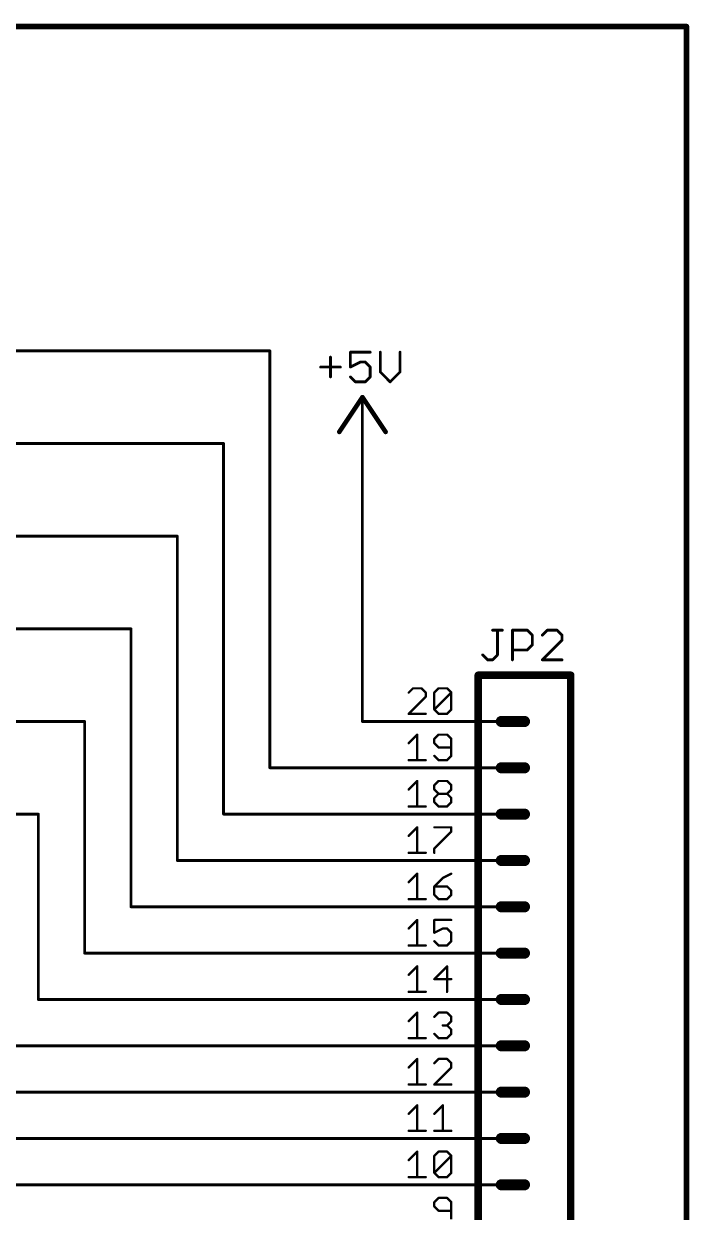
# Model space of a CAD drawing. Extents: x 0 to 264, y 0 to 182.
# Drawn here: x 227.8 to 264.3, y 115.3 to 180.5 of the extents above; entities that cross this region are included whole.
import ezdxf

# ---------------------------------------------------------------- set-up
doc = ezdxf.new("R2010")
doc.units = 0
for name, color, linetype in [('91', 122, 'CONTINUOUS'), ('94', 12, 'CONTINUOUS'), ('95', 251, 'CONTINUOUS'), ('96', 251, 'CONTINUOUS')]:
    doc.layers.add(name, color=color, linetype=linetype)

msp = doc.modelspace()

# ---------------------------------------------------------------- linework, layer by layer
at = {"layer": '91', "const_width": 0.1524}
for points in [[(241.3, 162.56), (213.36, 162.56)], [(241.3, 139.7), (241.3, 162.56)], [(213.36, 157.48), (238.76, 157.48)], [(238.76, 137.16), (238.76, 157.48)], [(246.38, 142.24), (246.38, 157.48)], [(236.22, 152.4), (213.36, 152.4)], [(236.22, 134.62), (236.22, 152.4)], [(233.68, 147.32), (213.36, 147.32)], [(233.68, 132.08), (233.68, 147.32)], [(231.14, 142.24), (213.36, 142.24)], [(231.14, 129.54), (231.14, 142.24)], [(248.92, 142.24), (246.38, 142.24)], [(248.92, 139.7), (241.3, 139.7)], [(228.6, 137.16), (213.36, 137.16)], [(228.6, 127), (228.6, 137.16)], [(248.92, 137.16), (238.76, 137.16)], [(248.92, 134.62), (236.22, 134.62)], [(248.92, 132.08), (233.68, 132.08)], [(248.92, 129.54), (231.14, 129.54)], [(248.92, 127), (228.6, 127)], [(248.92, 124.46), (226.06, 124.46)], [(248.92, 121.92), (223.52, 121.92)], [(220.98, 119.38), (248.92, 119.38)], [(213.36, 116.84), (248.92, 116.84)]]:
    msp.add_lwpolyline(points, dxfattribs=at)
at = {"layer": '91', "const_width": 0.0762}
for points in [[(241.3381, 162.56, 1), (241.2619, 162.56)], [(241.3, 162.5219, 1), (241.3, 162.5981)], [(238.7981, 157.48, 1), (238.7219, 157.48)], [(238.76, 157.4419, 1), (238.76, 157.5181)], [(246.4181, 157.48, 1), (246.3419, 157.48)], [(236.2581, 152.4, 1), (236.1819, 152.4)], [(236.22, 152.3619, 1), (236.22, 152.4381)], [(233.7181, 147.32, 1), (233.6419, 147.32)], [(233.68, 147.2819, 1), (233.68, 147.3581)], [(231.1781, 142.24, 1), (231.1019, 142.24)], [(231.14, 142.2019, 1), (231.14, 142.2781)], [(246.38, 142.2781, 1), (246.38, 142.2019)], [(246.3419, 142.24, 1), (246.4181, 142.24)], [(248.92, 142.2019, 1), (248.92, 142.2781)], [(241.3, 139.7381, 1), (241.3, 139.6619)], [(241.2619, 139.7, 1), (241.3381, 139.7)], [(248.92, 139.6619, 1), (248.92, 139.7381)], [(228.6381, 137.16, 1), (228.5619, 137.16)], [(228.6, 137.1219, 1), (228.6, 137.1981)], [(238.76, 137.1981, 1), (238.76, 137.1219)], [(238.7219, 137.16, 1), (238.7981, 137.16)], [(248.92, 137.1219, 1), (248.92, 137.1981)], [(236.22, 134.6581, 1), (236.22, 134.5819)], [(236.1819, 134.62, 1), (236.2581, 134.62)], [(248.92, 134.5819, 1), (248.92, 134.6581)], [(233.68, 132.1181, 1), (233.68, 132.0419)], [(233.6419, 132.08, 1), (233.7181, 132.08)], [(248.92, 132.0419, 1), (248.92, 132.1181)], [(231.14, 129.5781, 1), (231.14, 129.5019)], [(231.1019, 129.54, 1), (231.1781, 129.54)], [(248.92, 129.5019, 1), (248.92, 129.5781)], [(228.6, 127.0381, 1), (228.6, 126.9619)], [(248.92, 126.9619, 1), (248.92, 127.0381)], [(228.5619, 127, 1), (228.6381, 127)], [(248.92, 124.4219, 1), (248.92, 124.4981)], [(248.92, 121.8819, 1), (248.92, 121.9581)], [(248.92, 119.3419, 1), (248.92, 119.4181)], [(248.92, 116.8019, 1), (248.92, 116.8781)]]:
    msp.add_lwpolyline(points, format="xyb", dxfattribs=at)
at = {"layer": '94'}
for points, const_width in [([(264.16, 180.34), (0, 180.34)], 0.3), ([(264.16, 0), (264.16, 180.34)], 0.3), ([(246.38, 160.02), (245.11, 158.115)], 0.254), ([(247.65, 158.115), (246.38, 160.02)], 0.254), ([(246.38, 157.48), (246.38, 160.02)], 0.1524), ([(252.73, 91.44), (252.73, 144.78)], 0.4064), ([(257.81, 144.78), (252.73, 144.78)], 0.4064), ([(257.81, 144.78), (257.81, 91.44)], 0.4064), ([(248.92, 142.24), (254, 142.24)], 0.1524), ([(255.27, 142.24), (254, 142.24)], 0.6096), ([(248.92, 139.7), (254, 139.7)], 0.1524), ([(255.27, 139.7), (254, 139.7)], 0.6096), ([(248.92, 137.16), (254, 137.16)], 0.1524), ([(255.27, 137.16), (254, 137.16)], 0.6096), ([(255.27, 134.62), (254, 134.62)], 0.6096), ([(248.92, 134.62), (254, 134.62)], 0.1524), ([(255.27, 132.08), (254, 132.08)], 0.6096), ([(248.92, 132.08), (254, 132.08)], 0.1524), ([(255.27, 129.54), (254, 129.54)], 0.6096), ([(248.92, 129.54), (254, 129.54)], 0.1524), ([(248.92, 127), (254, 127)], 0.1524), ([(255.27, 127), (254, 127)], 0.6096), ([(248.92, 124.46), (254, 124.46)], 0.1524), ([(255.27, 124.46), (254, 124.46)], 0.6096), ([(248.92, 121.92), (254, 121.92)], 0.1524), ([(255.27, 121.92), (254, 121.92)], 0.6096), ([(248.92, 119.38), (254, 119.38)], 0.1524), ([(255.27, 119.38), (254, 119.38)], 0.6096), ([(248.92, 116.84), (254, 116.84)], 0.1524), ([(255.27, 116.84), (254, 116.84)], 0.6096)]:
    msp.add_lwpolyline(points, dxfattribs=dict(at, const_width=const_width))
for points, const_width in [([(264.235, 180.34, 1), (264.085, 180.34)], 0.15), ([(264.16, 180.265, 1), (264.16, 180.415)], 0.15), ([(246.4328, 160.0552, 1), (246.3272, 159.9848)], 0.127), ([(246.4328, 159.9848, 1), (246.3272, 160.0552)], 0.127), ([(246.4181, 160.02, 1), (246.3419, 160.02)], 0.0762), ([(245.0572, 158.1502, 1), (245.1628, 158.0798)], 0.127), ([(247.5972, 158.0798, 1), (247.7028, 158.1502)], 0.127), ([(246.3419, 157.48, 1), (246.4181, 157.48)], 0.0762), ([(252.8316, 144.78, 1), (252.6284, 144.78)], 0.2032), ([(252.73, 144.8816, 1), (252.73, 144.6784)], 0.2032), ([(257.9116, 144.78, 1), (257.7084, 144.78)], 0.2032), ([(257.81, 144.6784, 1), (257.81, 144.8816)], 0.2032), ([(248.92, 142.2781, 1), (248.92, 142.2019)], 0.0762), ([(254, 142.3924, 1), (254, 142.0876)], 0.3048), ([(254, 142.2019, 1), (254, 142.2781)], 0.0762), ([(255.27, 142.0876, 1), (255.27, 142.3924)], 0.3048), ([(248.92, 139.7381, 1), (248.92, 139.6619)], 0.0762), ([(254, 139.8524, 1), (254, 139.5476)], 0.3048), ([(254, 139.6619, 1), (254, 139.7381)], 0.0762), ([(255.27, 139.5476, 1), (255.27, 139.8524)], 0.3048), ([(248.92, 137.1981, 1), (248.92, 137.1219)], 0.0762), ([(254, 137.3124, 1), (254, 137.0076)], 0.3048), ([(254, 137.1219, 1), (254, 137.1981)], 0.0762), ([(255.27, 137.0076, 1), (255.27, 137.3124)], 0.3048), ([(254, 134.7724, 1), (254, 134.4676)], 0.3048), ([(255.27, 134.4676, 1), (255.27, 134.7724)], 0.3048), ([(248.92, 134.6581, 1), (248.92, 134.5819)], 0.0762), ([(254, 134.5819, 1), (254, 134.6581)], 0.0762), ([(254, 132.2324, 1), (254, 131.9276)], 0.3048), ([(255.27, 131.9276, 1), (255.27, 132.2324)], 0.3048), ([(248.92, 132.1181, 1), (248.92, 132.0419)], 0.0762), ([(254, 132.0419, 1), (254, 132.1181)], 0.0762), ([(254, 129.6924, 1), (254, 129.3876)], 0.3048), ([(255.27, 129.3876, 1), (255.27, 129.6924)], 0.3048), ([(248.92, 129.5781, 1), (248.92, 129.5019)], 0.0762), ([(254, 129.5019, 1), (254, 129.5781)], 0.0762), ([(248.92, 127.0381, 1), (248.92, 126.9619)], 0.0762), ([(254, 127.1524, 1), (254, 126.8476)], 0.3048), ([(254, 126.9619, 1), (254, 127.0381)], 0.0762), ([(255.27, 126.8476, 1), (255.27, 127.1524)], 0.3048), ([(248.92, 124.4981, 1), (248.92, 124.4219)], 0.0762), ([(254, 124.6124, 1), (254, 124.3076)], 0.3048), ([(254, 124.4219, 1), (254, 124.4981)], 0.0762), ([(255.27, 124.3076, 1), (255.27, 124.6124)], 0.3048), ([(248.92, 121.9581, 1), (248.92, 121.8819)], 0.0762), ([(254, 122.0724, 1), (254, 121.7676)], 0.3048), ([(254, 121.8819, 1), (254, 121.9581)], 0.0762), ([(255.27, 121.7676, 1), (255.27, 122.0724)], 0.3048), ([(248.92, 119.4181, 1), (248.92, 119.3419)], 0.0762), ([(254, 119.5324, 1), (254, 119.2276)], 0.3048), ([(254, 119.3419, 1), (254, 119.4181)], 0.0762), ([(255.27, 119.2276, 1), (255.27, 119.5324)], 0.3048), ([(248.92, 116.8781, 1), (248.92, 116.8019)], 0.0762), ([(254, 116.9924, 1), (254, 116.6876)], 0.3048), ([(254, 116.8019, 1), (254, 116.8781)], 0.0762), ([(255.27, 116.6876, 1), (255.27, 116.9924)], 0.3048)]:
    msp.add_lwpolyline(points, format="xyb", dxfattribs=dict(at, const_width=const_width))
at = {"layer": '95'}
for points, const_width in [([(253.5171, 147.2452), (254.0594, 147.2452)], 0.1524), ([(253.7882, 145.8894), (253.7882, 147.2452)], 0.1524), ([(254.6119, 145.6182), (254.6119, 147.2452)], 0.1524), ([(254.6119, 147.2452), (255.4254, 147.2452)], 0.1524), ([(255.4254, 147.2452), (255.6965, 146.974)], 0.1524), ([(256.5202, 147.2452), (256.249, 146.974)], 0.1524), ([(257.0625, 147.2452), (256.5202, 147.2452)], 0.1524), ([(257.3337, 146.974), (257.0625, 147.2452)], 0.1524), ([(255.6965, 146.974), (255.6965, 146.4317)], 0.1524), ([(256.249, 145.6182), (257.3337, 146.7029)], 0.1524), ([(257.3337, 146.7029), (257.3337, 146.974)], 0.1524), ([(252.9747, 145.8894), (253.2459, 145.6182)], 0.1524), ([(253.5171, 145.6182), (253.7882, 145.8894)], 0.1524), ([(255.4254, 146.1605), (254.6119, 146.1605)], 0.1524), ([(255.6965, 146.4317), (255.4254, 146.1605)], 0.1524), ([(253.2459, 145.6182), (253.5171, 145.6182)], 0.1524), ([(257.3337, 145.6182), (256.249, 145.6182)], 0.1524), ([(249.1532, 144.0573), (248.9201, 143.8243)], 0.127), ([(249.6192, 144.0573), (249.1532, 144.0573)], 0.127), ([(249.8523, 143.8243), (249.6192, 144.0573)], 0.127), ([(250.3234, 143.8243), (250.5565, 144.0573)], 0.127), ([(250.5565, 144.0573), (251.0225, 144.0573)], 0.127), ([(251.0225, 144.0573), (251.2555, 143.8243)], 0.127), ([(248.9201, 142.6591), (249.8523, 143.5912)], 0.127), ([(249.8523, 143.5912), (249.8523, 143.8243)], 0.127), ([(250.3234, 142.8921), (250.3234, 143.8243)], 0.127), ([(250.3234, 142.8921), (251.2555, 143.8243)], 0.127), ([(251.2555, 143.8243), (251.2555, 142.8921)], 0.127), ([(249.8523, 142.6591), (248.9201, 142.6591)], 0.127), ([(250.5565, 142.6591), (250.3234, 142.8921)], 0.127), ([(251.0225, 142.6591), (250.5565, 142.6591)], 0.127), ([(251.2555, 142.8921), (251.0225, 142.6591)], 0.127), ([(248.9201, 141.0512), (249.3862, 141.5173)], 0.127), ([(249.3862, 141.5173), (249.3862, 140.1191)], 0.127), ([(250.5565, 141.5173), (250.3234, 141.2843)], 0.127), ([(251.0225, 141.5173), (250.5565, 141.5173)], 0.127), ([(251.2555, 141.2843), (251.0225, 141.5173)], 0.127), ([(250.3234, 141.2843), (250.3234, 141.0512)], 0.127), ([(250.3234, 141.0512), (250.5565, 140.8182)], 0.127), ([(250.5565, 140.8182), (251.2555, 140.8182)], 0.127), ([(251.2555, 140.3521), (251.2555, 141.2843)], 0.127), ([(248.9201, 140.1191), (249.8523, 140.1191)], 0.127), ([(250.3234, 140.3521), (250.5565, 140.1191)], 0.127), ([(250.5565, 140.1191), (251.0225, 140.1191)], 0.127), ([(251.0225, 140.1191), (251.2555, 140.3521)], 0.127), ([(248.9201, 138.5112), (249.3862, 138.9773)], 0.127), ([(249.3862, 138.9773), (249.3862, 137.5791)], 0.127), ([(250.3234, 138.7443), (250.5565, 138.9773)], 0.127), ([(250.3234, 138.5112), (250.3234, 138.7443)], 0.127), ([(250.5565, 138.9773), (251.0225, 138.9773)], 0.127), ([(251.0225, 138.9773), (251.2555, 138.7443)], 0.127), ([(251.2555, 138.7443), (251.2555, 138.5112)], 0.127), ([(250.5565, 138.2782), (250.3234, 138.5112)], 0.127), ([(250.3234, 138.0452), (250.5565, 138.2782)], 0.127), ([(250.5565, 138.2782), (251.0225, 138.2782)], 0.127), ([(251.2555, 138.5112), (251.0225, 138.2782)], 0.127), ([(251.0225, 138.2782), (251.2555, 138.0452)], 0.127), ([(248.9201, 137.5791), (249.8523, 137.5791)], 0.127), ([(250.3234, 137.8121), (250.3234, 138.0452)], 0.127), ([(250.5565, 137.5791), (250.3234, 137.8121)], 0.127), ([(251.0225, 137.5791), (250.5565, 137.5791)], 0.127), ([(251.2555, 137.8121), (251.0225, 137.5791)], 0.127), ([(251.2555, 138.0452), (251.2555, 137.8121)], 0.127), ([(248.9201, 135.9712), (249.3862, 136.4373)], 0.127), ([(249.3862, 136.4373), (249.3862, 135.0391)], 0.127), ([(250.3234, 136.4373), (251.2555, 136.4373)], 0.127), ([(251.2555, 136.2043), (250.3234, 135.2721)], 0.127), ([(251.2555, 136.4373), (251.2555, 136.2043)], 0.127), ([(248.9201, 135.0391), (249.8523, 135.0391)], 0.127), ([(250.3234, 135.2721), (250.3234, 135.0391)], 0.127), ([(248.9201, 133.4312), (249.3862, 133.8973)], 0.127), ([(249.3862, 133.8973), (249.3862, 132.4991)], 0.127), ([(250.7895, 133.6643), (250.3234, 133.1982)], 0.127), ([(251.2555, 133.8973), (250.7895, 133.6643)], 0.127), ([(250.3234, 133.1982), (250.3234, 132.7321)], 0.127), ([(251.0225, 133.1982), (250.3234, 133.1982)], 0.127), ([(251.2555, 132.9652), (251.0225, 133.1982)], 0.127), ([(251.2555, 132.7321), (251.2555, 132.9652)], 0.127), ([(248.9201, 132.4991), (249.8523, 132.4991)], 0.127), ([(250.3234, 132.7321), (250.5565, 132.4991)], 0.127), ([(250.5565, 132.4991), (251.0225, 132.4991)], 0.127), ([(251.0225, 132.4991), (251.2555, 132.7321)], 0.127), ([(248.9201, 130.8912), (249.3862, 131.3573)], 0.127), ([(249.3862, 131.3573), (249.3862, 129.9591)], 0.127), ([(251.2555, 131.3573), (250.3234, 131.3573)], 0.127), ([(250.3234, 131.3573), (250.3234, 130.6582)], 0.127), ([(250.3234, 130.6582), (250.7895, 130.8912)], 0.127), ([(250.7895, 130.8912), (251.0225, 130.8912)], 0.127), ([(251.0225, 130.8912), (251.2555, 130.6582)], 0.127), ([(251.2555, 130.6582), (251.2555, 130.1921)], 0.127), ([(248.9201, 129.9591), (249.8523, 129.9591)], 0.127), ([(250.5565, 129.9591), (250.3234, 130.1921)], 0.127), ([(251.0225, 129.9591), (250.5565, 129.9591)], 0.127), ([(251.2555, 130.1921), (251.0225, 129.9591)], 0.127), ([(248.9201, 128.3512), (249.3862, 128.8173)], 0.127), ([(249.3862, 128.8173), (249.3862, 127.4191)], 0.127), ([(251.0225, 128.8173), (250.3234, 128.1182)], 0.127), ([(251.0225, 127.4191), (251.0225, 128.8173)], 0.127), ([(250.3234, 128.1182), (251.2555, 128.1182)], 0.127), ([(248.9201, 127.4191), (249.8523, 127.4191)], 0.127), ([(248.9201, 125.8112), (249.3862, 126.2773)], 0.127), ([(249.3862, 126.2773), (249.3862, 124.8791)], 0.127), ([(250.3234, 126.0443), (250.5565, 126.2773)], 0.127), ([(250.5565, 126.2773), (251.0225, 126.2773)], 0.127), ([(251.0225, 126.2773), (251.2555, 126.0443)], 0.127), ([(251.2555, 125.8112), (251.0225, 125.5782)], 0.127), ([(251.2555, 126.0443), (251.2555, 125.8112)], 0.127), ([(250.5565, 124.8791), (250.3234, 125.1121)], 0.127), ([(251.0225, 125.5782), (250.7895, 125.5782)], 0.127), ([(251.0225, 125.5782), (251.2555, 125.3452)], 0.127), ([(251.2555, 125.1121), (251.0225, 124.8791)], 0.127), ([(251.2555, 125.3452), (251.2555, 125.1121)], 0.127), ([(248.9201, 124.8791), (249.8523, 124.8791)], 0.127), ([(251.0225, 124.8791), (250.5565, 124.8791)], 0.127), ([(248.9201, 123.2712), (249.3862, 123.7373)], 0.127), ([(249.3862, 123.7373), (249.3862, 122.3391)], 0.127), ([(250.5565, 123.7373), (250.3234, 123.5043)], 0.127), ([(251.0225, 123.7373), (250.5565, 123.7373)], 0.127), ([(251.2555, 123.5043), (251.0225, 123.7373)], 0.127), ([(250.3234, 122.3391), (251.2555, 123.2712)], 0.127), ([(251.2555, 123.2712), (251.2555, 123.5043)], 0.127), ([(248.9201, 122.3391), (249.8523, 122.3391)], 0.127), ([(251.2555, 122.3391), (250.3234, 122.3391)], 0.127), ([(248.9201, 120.7312), (249.3862, 121.1973)], 0.127), ([(249.3862, 121.1973), (249.3862, 119.7991)], 0.127), ([(250.3234, 120.7312), (250.7895, 121.1973)], 0.127), ([(250.7895, 121.1973), (250.7895, 119.7991)], 0.127), ([(248.9201, 119.7991), (249.8523, 119.7991)], 0.127), ([(250.3234, 119.7991), (251.2555, 119.7991)], 0.127), ([(248.9201, 118.1912), (249.3862, 118.6573)], 0.127), ([(249.3862, 118.6573), (249.3862, 117.2591)], 0.127), ([(250.3234, 118.4243), (250.5565, 118.6573)], 0.127), ([(250.5565, 118.6573), (251.0225, 118.6573)], 0.127), ([(251.0225, 118.6573), (251.2555, 118.4243)], 0.127), ([(250.3234, 117.4921), (250.3234, 118.4243)], 0.127), ([(250.3234, 117.4921), (251.2555, 118.4243)], 0.127), ([(251.2555, 118.4243), (251.2555, 117.4921)], 0.127), ([(248.9201, 117.2591), (249.8523, 117.2591)], 0.127), ([(250.5565, 117.2591), (250.3234, 117.4921)], 0.127), ([(251.0225, 117.2591), (250.5565, 117.2591)], 0.127), ([(251.2555, 117.4921), (251.0225, 117.2591)], 0.127), ([(250.5565, 116.1173), (250.3234, 115.8843)], 0.127), ([(251.0225, 116.1173), (250.5565, 116.1173)], 0.127), ([(251.2555, 115.8843), (251.0225, 116.1173)], 0.127), ([(250.3234, 115.8843), (250.3234, 115.6512)], 0.127), ([(250.3234, 115.6512), (250.5565, 115.4182)], 0.127), ([(250.5565, 115.4182), (251.2555, 115.4182)], 0.127), ([(251.2555, 114.9521), (251.2555, 115.8843)], 0.127)]:
    msp.add_lwpolyline(points, dxfattribs=dict(at, const_width=const_width))
for points, const_width in [([(253.5171, 147.2833, 1), (253.5171, 147.2071)], 0.0762), ([(253.8263, 147.2452, 1), (253.7501, 147.2452)], 0.0762), ([(254.0594, 147.2071, 1), (254.0594, 147.2833)], 0.0762), ([(254.65, 147.2452, 1), (254.5738, 147.2452)], 0.0762), ([(254.6119, 147.2833, 1), (254.6119, 147.2071)], 0.0762), ([(255.4523, 147.2721, 1), (255.3984, 147.2182)], 0.0762), ([(255.4254, 147.2071, 1), (255.4254, 147.2833)], 0.0762), ([(256.5202, 147.2833, 1), (256.5202, 147.2071)], 0.0762), ([(256.5471, 147.2182, 1), (256.4933, 147.2721)], 0.0762), ([(257.0895, 147.2721, 1), (257.0356, 147.2182)], 0.0762), ([(257.0625, 147.2071, 1), (257.0625, 147.2833)], 0.0762), ([(255.7346, 146.974, 1), (255.6584, 146.974)], 0.0762), ([(255.6696, 146.9471, 1), (255.7235, 147.001)], 0.0762), ([(256.2221, 147.001, 1), (256.276, 146.9471)], 0.0762), ([(257.3718, 146.974, 1), (257.2956, 146.974)], 0.0762), ([(257.2956, 146.7029, 1), (257.3718, 146.7029)], 0.0762), ([(257.3068, 146.9471, 1), (257.3606, 147.001)], 0.0762), ([(257.3606, 146.6759, 1), (257.3068, 146.7298)], 0.0762), ([(253.0017, 145.9163, 1), (252.9478, 145.8624)], 0.0762), ([(253.8152, 145.8624, 1), (253.7613, 145.9163)], 0.0762), ([(254.6119, 146.1986, 1), (254.6119, 146.1224)], 0.0762), ([(255.3984, 146.1875, 1), (255.4523, 146.1336)], 0.0762), ([(255.4254, 146.1224, 1), (255.4254, 146.1986)], 0.0762), ([(255.6584, 146.4317, 1), (255.7346, 146.4317)], 0.0762), ([(255.7235, 146.4048, 1), (255.6696, 146.4586)], 0.0762), ([(253.2459, 145.6563, 1), (253.2459, 145.5801)], 0.0762), ([(253.2189, 145.5913, 1), (253.2728, 145.6451)], 0.0762), ([(253.4901, 145.6451, 1), (253.544, 145.5913)], 0.0762), ([(253.5171, 145.5801, 1), (253.5171, 145.6563)], 0.0762), ([(253.7501, 145.8894, 1), (253.8263, 145.8894)], 0.0762), ([(254.5738, 145.6182, 1), (254.65, 145.6182)], 0.0762), ([(256.249, 145.6563, 1), (256.249, 145.5801)], 0.0762), ([(256.2221, 145.6451, 1), (256.276, 145.5913)], 0.0762), ([(257.3337, 145.5801, 1), (257.3337, 145.6563)], 0.0762), ([(249.1532, 144.089, 1), (249.1532, 144.0255)], 0.0635), ([(249.1756, 144.0348, 1), (249.1307, 144.0797)], 0.0635), ([(249.6417, 144.0797, 1), (249.5968, 144.0348)], 0.0635), ([(249.6192, 144.0255, 1), (249.6192, 144.089)], 0.0635), ([(250.5565, 144.089, 1), (250.5565, 144.0255)], 0.0635), ([(250.5789, 144.0348, 1), (250.534, 144.0797)], 0.0635), ([(251.045, 144.0797, 1), (251.0001, 144.0348)], 0.0635), ([(251.0225, 144.0255, 1), (251.0225, 144.089)], 0.0635), ([(248.8977, 143.8467, 1), (248.9426, 143.8018)], 0.0635), ([(249.884, 143.8243, 1), (249.8205, 143.8243)], 0.0635), ([(249.8205, 143.5912, 1), (249.884, 143.5912)], 0.0635), ([(249.8298, 143.8018, 1), (249.8747, 143.8467)], 0.0635), ([(249.8747, 143.5688, 1), (249.8298, 143.6137)], 0.0635), ([(250.3552, 143.8243, 1), (250.2917, 143.8243)], 0.0635), ([(250.301, 143.8467, 1), (250.3459, 143.8018)], 0.0635), ([(251.2873, 143.8243, 1), (251.2238, 143.8243)], 0.0635), ([(251.278, 143.8018, 1), (251.2331, 143.8467)], 0.0635), ([(251.2331, 143.8018, 1), (251.278, 143.8467)], 0.0635), ([(248.8977, 142.6816, 1), (248.9426, 142.6366)], 0.0635), ([(248.9201, 142.6908, 1), (248.9201, 142.6274)], 0.0635), ([(249.8523, 142.6274, 1), (249.8523, 142.6908)], 0.0635), ([(250.3459, 142.9146, 1), (250.301, 142.8697)], 0.0635), ([(250.301, 142.9146, 1), (250.3459, 142.8697)], 0.0635), ([(250.2917, 142.8921, 1), (250.3552, 142.8921)], 0.0635), ([(250.5565, 142.6908, 1), (250.5565, 142.6274)], 0.0635), ([(250.534, 142.6366, 1), (250.5789, 142.6816)], 0.0635), ([(251.0001, 142.6816, 1), (251.045, 142.6366)], 0.0635), ([(251.0225, 142.6274, 1), (251.0225, 142.6908)], 0.0635), ([(251.2238, 142.8921, 1), (251.2873, 142.8921)], 0.0635), ([(251.278, 142.8697, 1), (251.2331, 142.9146)], 0.0635), ([(249.418, 141.5173, 1), (249.3545, 141.5173)], 0.0635), ([(249.4087, 141.4948, 1), (249.3638, 141.5397)], 0.0635), ([(250.5565, 141.549, 1), (250.5565, 141.4855)], 0.0635), ([(250.5789, 141.4948, 1), (250.534, 141.5397)], 0.0635), ([(251.045, 141.5397, 1), (251.0001, 141.4948)], 0.0635), ([(251.0225, 141.4855, 1), (251.0225, 141.549)], 0.0635), ([(248.8977, 141.0737, 1), (248.9426, 141.0288)], 0.0635), ([(250.3552, 141.2843, 1), (250.2917, 141.2843)], 0.0635), ([(250.301, 141.3067, 1), (250.3459, 141.2618)], 0.0635), ([(250.3459, 141.0737, 1), (250.301, 141.0288)], 0.0635), ([(250.2917, 141.0512, 1), (250.3552, 141.0512)], 0.0635), ([(250.5565, 140.8499, 1), (250.5565, 140.7864)], 0.0635), ([(250.534, 140.7957, 1), (250.5789, 140.8406)], 0.0635), ([(251.2873, 141.2843, 1), (251.2238, 141.2843)], 0.0635), ([(251.2331, 141.2618, 1), (251.278, 141.3067)], 0.0635), ([(251.2555, 140.7864, 1), (251.2555, 140.8499)], 0.0635), ([(248.9201, 140.1508, 1), (248.9201, 140.0874)], 0.0635), ([(249.3545, 140.1191, 1), (249.418, 140.1191)], 0.0635), ([(249.8523, 140.0874, 1), (249.8523, 140.1508)], 0.0635), ([(250.3459, 140.3746, 1), (250.301, 140.3297)], 0.0635), ([(250.5565, 140.1508, 1), (250.5565, 140.0874)], 0.0635), ([(250.534, 140.0966, 1), (250.5789, 140.1416)], 0.0635), ([(251.0001, 140.1416, 1), (251.045, 140.0966)], 0.0635), ([(251.0225, 140.0874, 1), (251.0225, 140.1508)], 0.0635), ([(251.2238, 140.3521, 1), (251.2873, 140.3521)], 0.0635), ([(251.278, 140.3297, 1), (251.2331, 140.3746)], 0.0635), ([(249.418, 138.9773, 1), (249.3545, 138.9773)], 0.0635), ([(249.4087, 138.9548, 1), (249.3638, 138.9997)], 0.0635), ([(250.3552, 138.7443, 1), (250.2917, 138.7443)], 0.0635), ([(250.301, 138.7667, 1), (250.3459, 138.7218)], 0.0635), ([(250.5565, 139.009, 1), (250.5565, 138.9455)], 0.0635), ([(250.5789, 138.9548, 1), (250.534, 138.9997)], 0.0635), ([(251.045, 138.9997, 1), (251.0001, 138.9548)], 0.0635), ([(251.0225, 138.9455, 1), (251.0225, 139.009)], 0.0635), ([(251.2873, 138.7443, 1), (251.2238, 138.7443)], 0.0635), ([(251.2331, 138.7218, 1), (251.278, 138.7667)], 0.0635), ([(248.8977, 138.5337, 1), (248.9426, 138.4888)], 0.0635), ([(250.3459, 138.5337, 1), (250.301, 138.4888)], 0.0635), ([(250.2917, 138.5112, 1), (250.3552, 138.5112)], 0.0635), ([(250.5565, 138.3099, 1), (250.5565, 138.2464)], 0.0635), ([(250.5789, 138.2557, 1), (250.534, 138.3006)], 0.0635), ([(250.534, 138.2557, 1), (250.5789, 138.3006)], 0.0635), ([(251.045, 138.3006, 1), (251.0001, 138.2557)], 0.0635), ([(251.0001, 138.3006, 1), (251.045, 138.2557)], 0.0635), ([(251.0225, 138.2464, 1), (251.0225, 138.3099)], 0.0635), ([(251.2238, 138.5112, 1), (251.2873, 138.5112)], 0.0635), ([(251.278, 138.4888, 1), (251.2331, 138.5337)], 0.0635), ([(248.9201, 137.6108, 1), (248.9201, 137.5474)], 0.0635), ([(249.3545, 137.5791, 1), (249.418, 137.5791)], 0.0635), ([(249.8523, 137.5474, 1), (249.8523, 137.6108)], 0.0635), ([(250.3552, 138.0452, 1), (250.2917, 138.0452)], 0.0635), ([(250.301, 138.0676, 1), (250.3459, 138.0227)], 0.0635), ([(250.3459, 137.8346, 1), (250.301, 137.7897)], 0.0635), ([(250.2917, 137.8121, 1), (250.3552, 137.8121)], 0.0635), ([(250.5565, 137.6108, 1), (250.5565, 137.5474)], 0.0635), ([(250.534, 137.5566, 1), (250.5789, 137.6016)], 0.0635), ([(251.0001, 137.6016, 1), (251.045, 137.5566)], 0.0635), ([(251.0225, 137.5474, 1), (251.0225, 137.6108)], 0.0635), ([(251.2873, 138.0452, 1), (251.2238, 138.0452)], 0.0635), ([(251.2238, 137.8121, 1), (251.2873, 137.8121)], 0.0635), ([(251.2331, 138.0227, 1), (251.278, 138.0676)], 0.0635), ([(251.278, 137.7897, 1), (251.2331, 137.8346)], 0.0635), ([(249.418, 136.4373, 1), (249.3545, 136.4373)], 0.0635), ([(249.4087, 136.4148, 1), (249.3638, 136.4597)], 0.0635), ([(250.3234, 136.469, 1), (250.3234, 136.4055)], 0.0635), ([(251.2873, 136.4373, 1), (251.2238, 136.4373)], 0.0635), ([(251.2238, 136.2043, 1), (251.2873, 136.2043)], 0.0635), ([(251.278, 136.1818, 1), (251.2331, 136.2267)], 0.0635), ([(251.2555, 136.4055, 1), (251.2555, 136.469)], 0.0635), ([(248.8977, 135.9937, 1), (248.9426, 135.9488)], 0.0635), ([(248.9201, 135.0709, 1), (248.9201, 135.0074)], 0.0635), ([(249.3545, 135.0391, 1), (249.418, 135.0391)], 0.0635), ([(249.8523, 135.0074, 1), (249.8523, 135.0709)], 0.0635), ([(250.3552, 135.2721, 1), (250.2917, 135.2721)], 0.0635), ([(250.301, 135.2946, 1), (250.3459, 135.2497)], 0.0635), ([(250.2917, 135.0391, 1), (250.3552, 135.0391)], 0.0635), ([(249.418, 133.8973, 1), (249.3545, 133.8973)], 0.0635), ([(249.4087, 133.8748, 1), (249.3638, 133.9197)], 0.0635), ([(250.7753, 133.6927, 1), (250.8037, 133.6359)], 0.0635), ([(250.8119, 133.6418, 1), (250.767, 133.6867)], 0.0635), ([(251.2697, 133.8689, 1), (251.2414, 133.9257)], 0.0635), ([(248.8977, 133.4537, 1), (248.9426, 133.4088)], 0.0635), ([(250.3234, 133.2299, 1), (250.3234, 133.1664)], 0.0635), ([(250.3552, 133.1982, 1), (250.2917, 133.1982)], 0.0635), ([(250.301, 133.2206, 1), (250.3459, 133.1757)], 0.0635), ([(251.045, 133.2206, 1), (251.0001, 133.1757)], 0.0635), ([(251.0225, 133.1664, 1), (251.0225, 133.2299)], 0.0635), ([(251.2873, 132.9652, 1), (251.2238, 132.9652)], 0.0635), ([(251.2331, 132.9427, 1), (251.278, 132.9876)], 0.0635), ([(248.9201, 132.5308, 1), (248.9201, 132.4674)], 0.0635), ([(249.3545, 132.4991, 1), (249.418, 132.4991)], 0.0635), ([(249.8523, 132.4674, 1), (249.8523, 132.5308)], 0.0635), ([(250.3459, 132.7546, 1), (250.301, 132.7097)], 0.0635), ([(250.2917, 132.7321, 1), (250.3552, 132.7321)], 0.0635), ([(250.5565, 132.5308, 1), (250.5565, 132.4674)], 0.0635), ([(250.534, 132.4766, 1), (250.5789, 132.5216)], 0.0635), ([(251.0001, 132.5216, 1), (251.045, 132.4766)], 0.0635), ([(251.0225, 132.4674, 1), (251.0225, 132.5308)], 0.0635), ([(251.2238, 132.7321, 1), (251.2873, 132.7321)], 0.0635), ([(251.278, 132.7097, 1), (251.2331, 132.7546)], 0.0635), ([(249.418, 131.3573, 1), (249.3545, 131.3573)], 0.0635), ([(249.4087, 131.3348, 1), (249.3638, 131.3797)], 0.0635), ([(250.3234, 131.389, 1), (250.3234, 131.3255)], 0.0635), ([(250.3552, 131.3573, 1), (250.2917, 131.3573)], 0.0635), ([(251.2555, 131.3255, 1), (251.2555, 131.389)], 0.0635), ([(248.8977, 130.9137, 1), (248.9426, 130.8688)], 0.0635), ([(250.3092, 130.6866, 1), (250.3376, 130.6298)], 0.0635), ([(250.2917, 130.6582, 1), (250.3552, 130.6582)], 0.0635), ([(250.7895, 130.923, 1), (250.7895, 130.8595)], 0.0635), ([(250.8037, 130.8628, 1), (250.7753, 130.9196)], 0.0635), ([(251.045, 130.9137, 1), (251.0001, 130.8688)], 0.0635), ([(251.0225, 130.8595, 1), (251.0225, 130.923)], 0.0635), ([(251.2873, 130.6582, 1), (251.2238, 130.6582)], 0.0635), ([(251.2331, 130.6357, 1), (251.278, 130.6806)], 0.0635), ([(248.9201, 129.9908, 1), (248.9201, 129.9274)], 0.0635), ([(249.3545, 129.9591, 1), (249.418, 129.9591)], 0.0635), ([(249.8523, 129.9274, 1), (249.8523, 129.9908)], 0.0635), ([(250.3459, 130.2146, 1), (250.301, 130.1697)], 0.0635), ([(250.5565, 129.9908, 1), (250.5565, 129.9274)], 0.0635), ([(250.534, 129.9366, 1), (250.5789, 129.9816)], 0.0635), ([(251.0001, 129.9816, 1), (251.045, 129.9366)], 0.0635), ([(251.0225, 129.9274, 1), (251.0225, 129.9908)], 0.0635), ([(251.2238, 130.1921, 1), (251.2873, 130.1921)], 0.0635), ([(251.278, 130.1697, 1), (251.2331, 130.2146)], 0.0635), ([(248.8977, 128.3737, 1), (248.9426, 128.3288)], 0.0635), ([(249.418, 128.8173, 1), (249.3545, 128.8173)], 0.0635), ([(249.4087, 128.7948, 1), (249.3638, 128.8397)], 0.0635), ([(251.0543, 128.8173, 1), (250.9908, 128.8173)], 0.0635), ([(251.045, 128.7948, 1), (251.0001, 128.8397)], 0.0635), ([(250.3234, 128.1499, 1), (250.3234, 128.0864)], 0.0635), ([(250.301, 128.1406, 1), (250.3459, 128.0957)], 0.0635), ([(251.2555, 128.0864, 1), (251.2555, 128.1499)], 0.0635), ([(248.9201, 127.4509, 1), (248.9201, 127.3873)], 0.0635), ([(249.3545, 127.4191, 1), (249.418, 127.4191)], 0.0635), ([(249.8523, 127.3873, 1), (249.8523, 127.4509)], 0.0635), ([(250.9908, 127.4191, 1), (251.0543, 127.4191)], 0.0635), ([(248.8977, 125.8337, 1), (248.9426, 125.7888)], 0.0635), ([(249.418, 126.2773, 1), (249.3545, 126.2773)], 0.0635), ([(249.4087, 126.2548, 1), (249.3638, 126.2997)], 0.0635), ([(250.301, 126.0667, 1), (250.3459, 126.0218)], 0.0635), ([(250.5565, 126.309, 1), (250.5565, 126.2455)], 0.0635), ([(250.5789, 126.2548, 1), (250.534, 126.2997)], 0.0635), ([(251.045, 126.2997, 1), (251.0001, 126.2548)], 0.0635), ([(251.0225, 126.2455, 1), (251.0225, 126.309)], 0.0635), ([(251.2873, 126.0443, 1), (251.2238, 126.0443)], 0.0635), ([(251.2238, 125.8112, 1), (251.2873, 125.8112)], 0.0635), ([(251.2331, 126.0218, 1), (251.278, 126.0667)], 0.0635), ([(251.278, 125.7888, 1), (251.2331, 125.8337)], 0.0635), ([(250.3459, 125.1346, 1), (250.301, 125.0897)], 0.0635), ([(250.7895, 125.6099, 1), (250.7895, 125.5464)], 0.0635), ([(251.045, 125.6006, 1), (251.0001, 125.5557)], 0.0635), ([(251.0001, 125.6006, 1), (251.045, 125.5557)], 0.0635), ([(251.0225, 125.5464, 1), (251.0225, 125.6099)], 0.0635), ([(251.2873, 125.3452, 1), (251.2238, 125.3452)], 0.0635), ([(251.2238, 125.1121, 1), (251.2873, 125.1121)], 0.0635), ([(251.2331, 125.3227, 1), (251.278, 125.3676)], 0.0635), ([(251.278, 125.0897, 1), (251.2331, 125.1346)], 0.0635), ([(248.9201, 124.9109, 1), (248.9201, 124.8474)], 0.0635), ([(249.3545, 124.8791, 1), (249.418, 124.8791)], 0.0635), ([(249.8523, 124.8474, 1), (249.8523, 124.9109)], 0.0635), ([(250.5565, 124.9109, 1), (250.5565, 124.8474)], 0.0635), ([(250.534, 124.8566, 1), (250.5789, 124.9016)], 0.0635), ([(251.0001, 124.9016, 1), (251.045, 124.8566)], 0.0635), ([(251.0225, 124.8474, 1), (251.0225, 124.9109)], 0.0635), ([(249.418, 123.7373, 1), (249.3545, 123.7373)], 0.0635), ([(249.4087, 123.7148, 1), (249.3638, 123.7597)], 0.0635), ([(250.5565, 123.769, 1), (250.5565, 123.7055)], 0.0635), ([(250.5789, 123.7148, 1), (250.534, 123.7597)], 0.0635), ([(251.045, 123.7597, 1), (251.0001, 123.7148)], 0.0635), ([(251.0225, 123.7055, 1), (251.0225, 123.769)], 0.0635), ([(248.8977, 123.2937, 1), (248.9426, 123.2488)], 0.0635), ([(250.301, 123.5267, 1), (250.3459, 123.4818)], 0.0635), ([(251.2873, 123.5043, 1), (251.2238, 123.5043)], 0.0635), ([(251.2238, 123.2712, 1), (251.2873, 123.2712)], 0.0635), ([(251.2331, 123.4818, 1), (251.278, 123.5267)], 0.0635), ([(251.278, 123.2488, 1), (251.2331, 123.2937)], 0.0635), ([(248.9201, 122.3709, 1), (248.9201, 122.3073)], 0.0635), ([(249.3545, 122.3391, 1), (249.418, 122.3391)], 0.0635), ([(249.8523, 122.3073, 1), (249.8523, 122.3709)], 0.0635), ([(250.3234, 122.3709, 1), (250.3234, 122.3073)], 0.0635), ([(250.301, 122.3616, 1), (250.3459, 122.3166)], 0.0635), ([(251.2555, 122.3073, 1), (251.2555, 122.3709)], 0.0635), ([(249.418, 121.1973, 1), (249.3545, 121.1973)], 0.0635), ([(249.4087, 121.1748, 1), (249.3638, 121.2197)], 0.0635), ([(250.8212, 121.1973, 1), (250.7577, 121.1973)], 0.0635), ([(250.8119, 121.1748, 1), (250.767, 121.2197)], 0.0635), ([(248.8977, 120.7537, 1), (248.9426, 120.7088)], 0.0635), ([(250.301, 120.7537, 1), (250.3459, 120.7088)], 0.0635), ([(248.9201, 119.8309, 1), (248.9201, 119.7674)], 0.0635), ([(249.3545, 119.7991, 1), (249.418, 119.7991)], 0.0635), ([(249.8523, 119.7674, 1), (249.8523, 119.8309)], 0.0635), ([(250.3234, 119.8309, 1), (250.3234, 119.7674)], 0.0635), ([(250.7577, 119.7991, 1), (250.8212, 119.7991)], 0.0635), ([(251.2555, 119.7674, 1), (251.2555, 119.8309)], 0.0635), ([(249.418, 118.6573, 1), (249.3545, 118.6573)], 0.0635), ([(249.4087, 118.6348, 1), (249.3638, 118.6797)], 0.0635), ([(250.5565, 118.689, 1), (250.5565, 118.6255)], 0.0635), ([(250.5789, 118.6348, 1), (250.534, 118.6797)], 0.0635), ([(251.045, 118.6797, 1), (251.0001, 118.6348)], 0.0635), ([(251.0225, 118.6255, 1), (251.0225, 118.689)], 0.0635), ([(248.8977, 118.2137, 1), (248.9426, 118.1688)], 0.0635), ([(250.3552, 118.4243, 1), (250.2917, 118.4243)], 0.0635), ([(250.301, 118.4467, 1), (250.3459, 118.4018)], 0.0635), ([(251.2873, 118.4243, 1), (251.2238, 118.4243)], 0.0635), ([(251.278, 118.4018, 1), (251.2331, 118.4467)], 0.0635), ([(251.2331, 118.4018, 1), (251.278, 118.4467)], 0.0635), ([(248.9201, 117.2909, 1), (248.9201, 117.2274)], 0.0635), ([(249.3545, 117.2591, 1), (249.418, 117.2591)], 0.0635), ([(249.8523, 117.2274, 1), (249.8523, 117.2909)], 0.0635), ([(250.3459, 117.5146, 1), (250.301, 117.4697)], 0.0635), ([(250.301, 117.5146, 1), (250.3459, 117.4697)], 0.0635), ([(250.2917, 117.4921, 1), (250.3552, 117.4921)], 0.0635), ([(250.5565, 117.2909, 1), (250.5565, 117.2274)], 0.0635), ([(250.534, 117.2366, 1), (250.5789, 117.2816)], 0.0635), ([(251.0001, 117.2816, 1), (251.045, 117.2366)], 0.0635), ([(251.0225, 117.2274, 1), (251.0225, 117.2909)], 0.0635), ([(251.2238, 117.4921, 1), (251.2873, 117.4921)], 0.0635), ([(251.278, 117.4697, 1), (251.2331, 117.5146)], 0.0635), ([(250.5565, 116.149, 1), (250.5565, 116.0855)], 0.0635), ([(250.5789, 116.0948, 1), (250.534, 116.1397)], 0.0635), ([(251.045, 116.1397, 1), (251.0001, 116.0948)], 0.0635), ([(251.0225, 116.0855, 1), (251.0225, 116.149)], 0.0635), ([(250.3552, 115.8843, 1), (250.2917, 115.8843)], 0.0635), ([(250.301, 115.9067, 1), (250.3459, 115.8618)], 0.0635), ([(250.3459, 115.6737, 1), (250.301, 115.6288)], 0.0635), ([(250.2917, 115.6512, 1), (250.3552, 115.6512)], 0.0635), ([(250.5565, 115.4499, 1), (250.5565, 115.3864)], 0.0635), ([(250.534, 115.3957, 1), (250.5789, 115.4406)], 0.0635), ([(251.2873, 115.8843, 1), (251.2238, 115.8843)], 0.0635), ([(251.2331, 115.8618, 1), (251.278, 115.9067)], 0.0635), ([(251.2555, 115.3864, 1), (251.2555, 115.4499)], 0.0635)]:
    msp.add_lwpolyline(points, format="xyb", dxfattribs=dict(at, const_width=const_width))
at = {"layer": '96', "const_width": 0.1524}
for points in [[(244.6271, 162.214), (244.6271, 161.1294)], [(246.8065, 162.4852), (245.7219, 162.4852)], [(245.7219, 162.4852), (245.7219, 161.6717)], [(247.359, 162.4852), (247.359, 161.4005)], [(248.4437, 161.4005), (248.4437, 162.4852)], [(244.0847, 161.6717), (245.1694, 161.6717)], [(245.7219, 161.6717), (246.2642, 161.9429)], [(246.2642, 161.9429), (246.5354, 161.9429)], [(246.5354, 161.9429), (246.8065, 161.6717)], [(246.8065, 161.6717), (246.8065, 161.1294)], [(245.993, 160.8582), (245.7219, 161.1294)], [(246.5354, 160.8582), (245.993, 160.8582)], [(246.8065, 161.1294), (246.5354, 160.8582)], [(247.359, 161.4005), (247.9014, 160.8582)], [(247.9014, 160.8582), (248.4437, 161.4005)]]:
    msp.add_lwpolyline(points, dxfattribs=at)
at = {"layer": '96', "const_width": 0.0762}
for points in [[(244.6652, 162.214, 1), (244.589, 162.214)], [(245.7219, 162.5233, 1), (245.7219, 162.4471)], [(245.76, 162.4852, 1), (245.6838, 162.4852)], [(246.8065, 162.4471, 1), (246.8065, 162.5233)], [(247.3971, 162.4852, 1), (247.3209, 162.4852)], [(248.4818, 162.4852, 1), (248.4056, 162.4852)], [(244.0847, 161.7098, 1), (244.0847, 161.6336)], [(245.1694, 161.6336, 1), (245.1694, 161.7098)], [(245.7048, 161.7058, 1), (245.7389, 161.6376)], [(245.6838, 161.6717, 1), (245.76, 161.6717)], [(246.2642, 161.981, 1), (246.2642, 161.9048)], [(246.2812, 161.9088, 1), (246.2472, 161.9769)], [(246.5623, 161.9698, 1), (246.5084, 161.9159)], [(246.5354, 161.9048, 1), (246.5354, 161.981)], [(246.8446, 161.6717, 1), (246.7684, 161.6717)], [(246.7796, 161.6448, 1), (246.8335, 161.6986)], [(244.589, 161.1294, 1), (244.6652, 161.1294)], [(245.7488, 161.1563, 1), (245.6949, 161.1024)], [(245.993, 160.8963, 1), (245.993, 160.8201)], [(246.5354, 160.8201, 1), (246.5354, 160.8963)], [(246.7684, 161.1294, 1), (246.8446, 161.1294)], [(246.8335, 161.1024, 1), (246.7796, 161.1563)], [(247.386, 161.4275, 1), (247.3321, 161.3736)], [(247.3209, 161.4005, 1), (247.3971, 161.4005)], [(248.4056, 161.4005, 1), (248.4818, 161.4005)], [(248.4706, 161.3736, 1), (248.4168, 161.4275)], [(245.9661, 160.8313, 1), (246.02, 160.8851)], [(246.5084, 160.8851, 1), (246.5623, 160.8313)], [(247.8744, 160.8851, 1), (247.9283, 160.8313)], [(247.8744, 160.8313, 1), (247.9283, 160.8851)]]:
    msp.add_lwpolyline(points, format="xyb", dxfattribs=at)

doc.saveas('drawing.dxf')
